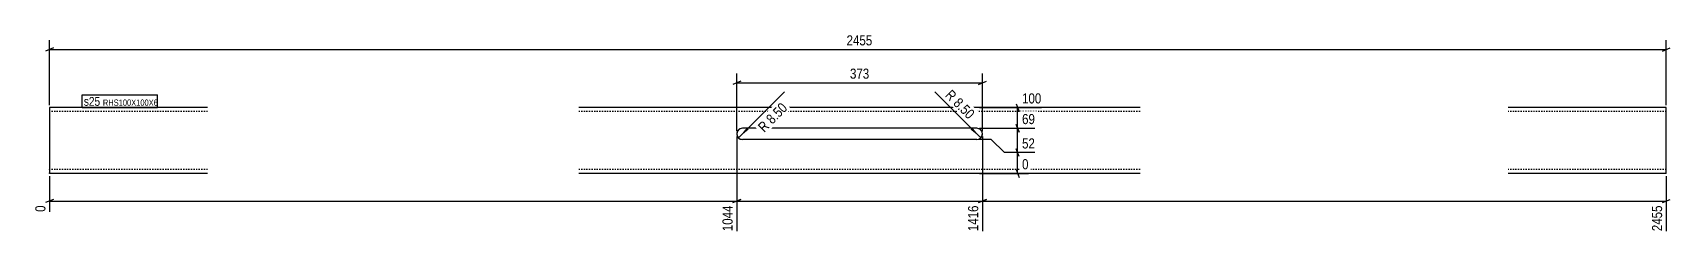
# Model space of a CAD drawing. Header units: millimetres. Extents: x 9 to 2495, y 9 to 314.
import ezdxf

# ---------------------------------------------------------------- set-up
doc = ezdxf.new("R2010")
doc.units = ezdxf.units.MM
doc.linetypes.add('DXK_LINE_DOT2', pattern=[3.9198, 1.9599, -1.9599])
for name, color, linetype in [('MÅLSÆTNING', 7, 'Continuous'), ('STÅL', 7, 'Continuous'), ('TEKST', 7, 'Continuous')]:
    doc.layers.add(name, color=color, linetype=linetype)
doc.styles.add('Arial Narrow', font='ARIALN.TTF', dxfattribs={"height": 0.2})

msp = doc.modelspace()

# ---------------------------------------------------------------- hatches: boundary and pattern name
at = {"layer": 'MÅLSÆTNING', "linetype": 'Continuous'}
for points in [[(1096, 166.5), (1080.4, 153.8), (1093.2, 169.3)], [(1435.6, 169.3), (1448.4, 153.8), (1432.8, 166.5)]]:
    msp.add_hatch(color=7, dxfattribs=at).paths.add_polyline_path(points)

# ---------------------------------------------------------------- linework, layer by layer
at = {"layer": 'MÅLSÆTNING', "color": 7, "linetype": 'Continuous'}
for p, q in [((34.4, 203.7), (34.4, 302.3)), ((2489.4, 203.7), (2489.4, 302.3)), ((40.4, 290.5), (28.4, 285.7)), ((34.4, 288.1), (2489.4, 288.1)), ((2483.4, 285.7), (2495.4, 290.5)), ((1077.9, 163.8), (1077.9, 251.7)), ((1450.9, 163.8), (1450.9, 251.7)), ((1083.9, 239.9), (1071.9, 235.1)), ((1077.9, 237.5), (1450.9, 237.5)), ((1080.4, 153.8), (1150.5, 223.8)), ((1444.9, 235.1), (1456.9, 239.9)), ((1448.4, 153.8), (1378.6, 223.5)), ((1446.4, 199.7), (1540.4, 199.7)), ((1501.9, 205.7), (1506.7, 193.7)), ((1504.3, 168.3), (1504.3, 199.7)), ((1506.7, 162.3), (1501.9, 174.3)), ((1501.9, 174.3), (1506.7, 162.3)), ((1077.9, 155.8), (1077.9, 12)), ((1077.9, 155.8), (1077.9, 12)), ((1446.4, 168.3), (1530.6, 168.3)), ((1446.4, 168.3), (1530.6, 168.3)), ((1464.3, 151.3), (1446.4, 151.3)), ((1464.3, 151.3), (1446.4, 151.3)), ((1450.9, 155.8), (1450.9, 12)), ((1484.3, 131.3), (1464.3, 151.3)), ((1484.3, 131.3), (1464.3, 151.3)), ((1504.3, 131.3), (1504.3, 168.3)), ((1530.6, 131.3), (1484.3, 131.3)), ((1530.6, 131.3), (1484.3, 131.3)), ((1506.7, 125.3), (1501.9, 137.3)), ((1506.7, 125.3), (1501.9, 137.3)), ((1504.3, 99.7), (1504.3, 131.3)), ((1446.4, 99.7), (1520.9, 99.7)), ((1501.9, 105.7), (1506.7, 93.7)), ((34.4, 95.7), (34.4, 41.3)), ((2489.4, 95.7), (2489.4, 12)), ((40.4, 60.2), (28.4, 55.4)), ((34.4, 57.8), (1077.9, 57.8)), ((1083.9, 60.2), (1071.9, 55.4)), ((1071.9, 55.4), (1083.9, 60.2)), ((1077.9, 57.8), (1450.9, 57.8)), ((1444.9, 55.4), (1456.9, 60.2)), ((2483.4, 55.4), (2495.4, 60.2))]:
    msp.add_line(p, q, dxfattribs=at)
for centre, start, end in [((1086.4, 159.8), 180, 270), ((1442.4, 159.8), 270, 0)]:
    msp.add_arc(centre, 8.5, start, end, dxfattribs=at)
at = {"layer": 'STÅL', "color": 2, "linetype": 'Continuous'}
for p, q in [((34.4, 199.7), (34.4, 100.6)), ((274.4, 199.7), (34.4, 199.7)), ((1690.2, 199.7), (837.9, 199.7)), ((2489.4, 199.7), (2249.4, 199.7)), ((2489.4, 99.7), (2489.4, 199.7)), ((1086.4, 168.3), (1083.2, 167.6)), ((1083.2, 151.9), (1086.4, 151.3)), ((1442.4, 168.3), (1086.4, 168.3)), ((1442.4, 151.3), (1086.4, 151.3)), ((1445.6, 167.6), (1442.4, 168.3)), ((1442.4, 151.3), (1445.6, 151.9)), ((34.4, 99.7), (34.4, 100.6)), ((274.4, 99.7), (34.4, 99.7)), ((1690.2, 99.7), (837.9, 99.7)), ((2489.4, 99.7), (2249.4, 99.7))]:
    msp.add_line(p, q, dxfattribs=at)
at = {"layer": 'STÅL', "color": 7, "linetype": 'DXK_LINE_DOT2'}
for p, q in [((274.4, 193.7), (34.4, 193.7)), ((1690.2, 193.7), (837.9, 193.7)), ((2489.4, 193.7), (2249.4, 193.7)), ((1086.4, 168.3), (1083.2, 167.6)), ((1083.2, 151.9), (1086.4, 151.3)), ((1445.6, 167.6), (1442.4, 168.3)), ((1442.4, 151.3), (1445.6, 151.9)), ((34.4, 105.7), (34.4, 106.1)), ((274.4, 105.7), (34.4, 105.7)), ((1690.2, 105.7), (837.9, 105.7)), ((2489.4, 105.7), (2249.4, 105.7)), ((2489.4, 105.7), (2489.4, 106.1))]:
    msp.add_line(p, q, dxfattribs=at)
at = {"layer": 'STÅL', "color": 2, "linetype": 'Continuous'}
for centre, start, end in [((1086.4, 159.8), 112.5, 247.5), ((1442.4, 159.8), 292.5, 67.5)]:
    msp.add_arc(centre, 8.5, start, end, dxfattribs=at)
at = {"layer": 'STÅL', "color": 7, "linetype": 'DXK_LINE_DOT2'}
for centre, start, end in [((1086.4, 159.8), 112.5, 247.5), ((1442.4, 159.8), 292.5, 67.5)]:
    msp.add_arc(centre, 8.5, start, end, dxfattribs=at)

# ---------------------------------------------------------------- next in the draw order: wipeouts: each hides what was drawn before it
at = {"color": 0}
for points, layer in [([(1286.8, 291.1), (1286.8, 313.5), (1241.4, 313.5), (1241.4, 291.1)], 'MÅLSÆTNING'), ([(1282.2, 240.5), (1282.2, 262.9), (1246.6, 262.9), (1246.6, 240.5)], 'MÅLSÆTNING'), ([(1429.8, 176.6), (1445.7, 192.4), (1404.6, 233.5), (1388.8, 217.6)], 'MÅLSÆTNING'), ([(1160.4, 197.9), (1144.6, 213.7), (1103.5, 172.6), (1119.4, 156.8)], 'MÅLSÆTNING'), ([(111.1, 202.5), (111.1, 216.5), (86.4, 216.5), (86.4, 202.5)], 'TEKST')]:
    msp.add_wipeout(points, dxfattribs=at).dxf.layer = layer
at = {"color": 0, "linetype": 'Continuous'}
for points in [[(1543.6, 202.9), (1543.6, 225.3), (1507.9, 225.3), (1507.9, 202.9)], [(1533.8, 134.5), (1533.8, 156.9), (1507.9, 156.9), (1507.9, 134.5)], [(31.2, 54.2), (8.8, 54.2), (8.8, 38), (31.2, 38)], [(1074.7, 54.2), (1052.3, 54.2), (1052.3, 8.8), (1074.7, 8.8)], [(1447.7, 54.2), (1425.3, 54.2), (1425.3, 8.8), (1447.7, 8.8)]]:
    msp.add_wipeout(points, dxfattribs=at).dxf.layer = 'MÅLSÆTNING'

# ---------------------------------------------------------------- next in the draw order: linework, layer by layer
at = {"layer": 'MÅLSÆTNING', "color": 7, "linetype": 'Continuous'}
for p, q in [((1450.9, 155.8), (1450.9, 12)), ((1456.9, 60.2), (1444.9, 55.4)), ((1450.9, 57.8), (2489.4, 57.8))]:
    msp.add_line(p, q, dxfattribs=at)

# ---------------------------------------------------------------- next in the draw order: texts
at = {"layer": 'MÅLSÆTNING', "color": 3, "style": 'Arial Narrow'}
for s, p in [('2455', (1244.6, 294.3)), ('373', (1249.8, 243.7))]:
    msp.add_text(s, height=15.27, dxfattribs=at).set_placement(p)
for rotation, p in [(-45.0001, (1393.3, 217.6)), (45.0001, (1119.4, 161.3))]:
    msp.add_text('R 8.50', height=15.27, rotation=rotation, dxfattribs=at).set_placement(p)
at = {"layer": 'MÅLSÆTNING', "color": 3, "linetype": 'Continuous', "style": 'Arial Narrow'}
msp.add_text('100', height=15.27, dxfattribs=at).set_placement((1511.1, 206.1))
for s, height, p in [('0', 15.3, (28, 41.3)), ('1044', 15.27, (1071.5, 12)), ('1416', 15.27, (1444.5, 12))]:
    msp.add_text(s, height=height, rotation=90.0002, dxfattribs=at).set_placement(p)

# ---------------------------------------------------------------- next in the draw order: wipeouts: each hides what was drawn before it
at = {"color": 0, "linetype": 'Continuous'}
msp.add_wipeout([(1524.1, 102.9), (1524.1, 125.3), (1507.9, 125.3), (1507.9, 102.9)], dxfattribs=at).dxf.layer = 'MÅLSÆTNING'
at = {"color": 0}
msp.add_wipeout([(111.1, 202.5), (111.1, 216.5), (86.4, 216.5), (86.4, 202.5)], dxfattribs=at).dxf.layer = 'TEKST'

# ---------------------------------------------------------------- next in the draw order: linework, layer by layer
at = {"layer": 'TEKST', "color": 7, "linetype": 'Continuous'}
msp.add_line((84, 200.1), (84, 218.9), dxfattribs=at)

# ---------------------------------------------------------------- next in the draw order: texts
at = {"layer": 'MÅLSÆTNING', "color": 3, "linetype": 'Continuous', "style": 'Arial Narrow'}
for s, height, p in [('52', 15.27, (1511.1, 137.7)), ('0', 15.3, (1511.1, 106.1))]:
    msp.add_text(s, height=height, dxfattribs=at).set_placement(p)

# ---------------------------------------------------------------- next in the draw order: wipeouts: each hides what was drawn before it
at = {"color": 0, "linetype": 'Continuous'}
for points in [[(1533.8, 171.5), (1533.8, 193.9), (1507.9, 193.9), (1507.9, 171.5)], [(2486.2, 54.2), (2463.8, 54.2), (2463.8, 8.8), (2486.2, 8.8)]]:
    msp.add_wipeout(points, dxfattribs=at).dxf.layer = 'MÅLSÆTNING'
at = {"color": 0}
msp.add_wipeout([(195.7, 202.5), (195.7, 212.5), (115.3, 212.5), (115.3, 202.5)], dxfattribs=at).dxf.layer = 'TEKST'

# ---------------------------------------------------------------- next in the draw order: texts
at = {"layer": 'MÅLSÆTNING', "color": 3, "linetype": 'Continuous', "style": 'Arial Narrow'}
msp.add_text('69', height=15.27, dxfattribs=at).set_placement((1511.1, 174.7))
msp.add_text('2455', height=15.27, rotation=90.0002, dxfattribs=at).set_placement((2483, 12))

# ---------------------------------------------------------------- next in the draw order: wipeouts: each hides what was drawn before it
at = {"color": 0}
msp.add_wipeout([(195.7, 202.5), (195.7, 212.5), (115.3, 212.5), (115.3, 202.5)], dxfattribs=at).dxf.layer = 'TEKST'

# ---------------------------------------------------------------- next in the draw order: linework, layer by layer
at = {"layer": 'TEKST', "color": 7, "linetype": 'Continuous'}
for p, q in [((84, 218.9), (198.1, 218.9)), ((84, 200.1), (198.1, 200.1)), ((198.1, 200.1), (198.1, 218.9))]:
    msp.add_line(p, q, dxfattribs=at)

# ---------------------------------------------------------------- next in the draw order: texts
at = {"layer": 'TEKST', "color": 3, "style": 'Arial Narrow'}
for s, height, p in [('s25', 13.36, (86.4, 202.5)), ('RHS100X100X6', 9.544, (115.3, 202.5))]:
    msp.add_text(s, height=height, dxfattribs=at).set_placement(p)

doc.saveas('drawing.dxf')
